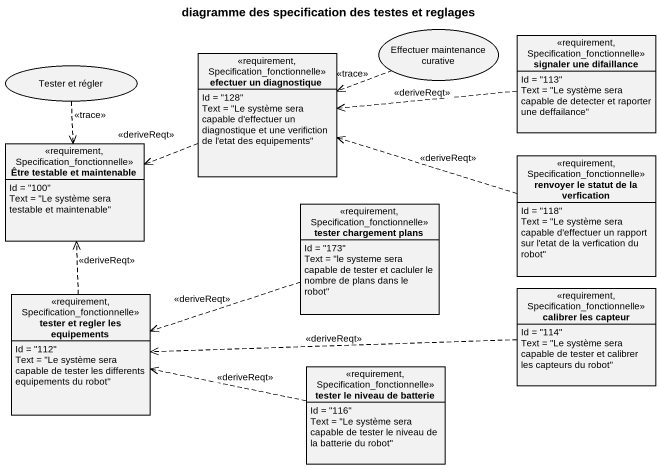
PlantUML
@startuml
title diagramme des specification des testes et reglages
allowmixing
hide circle
hide empty members
usecase "Effectuer maintenance curative" as Effectuer_maintenance
class "signaler une difaillance" as signaler_une_difaillance <<requirement, Specification_fonctionnelle>> {
  Id = "113"
  Text = "Le système sera capable de detecter et raporter une deffailance"
}
usecase "Tester et régler" as Tester_et_régler
class "efectuer un diagnostique" as efectuer_un_diagnostique <<requirement, Specification_fonctionnelle>> {
  Id = "128"
  Text = "Le système sera capable d'effectuer un diagnostique et une verifiction de l'etat des equipements"
}
class "Être testable et maintenable" as Être_testable_et_maintenable <<requirement, Specification_fonctionnelle>> {
  Id = "100"
  Text = "Le système sera testable et maintenable"
}
class "renvoyer le statut de la verfication" as renvoyer_le_statut_de_la <<requirement, Specification_fonctionnelle>> {
  Id = "118"
  Text = "Le système sera capable d'effectuer un rapport sur l'etat de la verfication du robot"
}
class "tester chargement plans" as tester_chargement_plans <<requirement, Specification_fonctionnelle>> {
  Id = "173"
  Text = "le systeme sera capable de tester et cacluler le nombre de plans dans le robot"
}
class "tester et regler les equipements" as tester_et_regler_les <<requirement, Specification_fonctionnelle>> {
  Id = "112"
  Text = "Le système sera capable de tester les differents equipements du robot"
}
class "calibrer les capteur" as calibrer_les_capteur <<requirement, Specification_fonctionnelle>> {
  Id = "114"
  Text = "Le système sera capable de tester et calibrer les capteurs du robot"
}
class "tester le niveau de batterie" as tester_le_niveau_de_batterie <<requirement, Specification_fonctionnelle>> {
  Id = "116"
  Text = "Le système sera capable de tester le niveau de la batterie du robot"
}
Effectuer_maintenance .left.> efectuer_un_diagnostique : <<trace>>
signaler_une_difaillance .left.> efectuer_un_diagnostique : <<deriveReqt>>
Tester_et_régler ..> Être_testable_et_maintenable : <<trace>>
efectuer_un_diagnostique .left.> Être_testable_et_maintenable : <<deriveReqt>>
renvoyer_le_statut_de_la .left.> efectuer_un_diagnostique : <<deriveReqt>>
tester_chargement_plans .left.> tester_et_regler_les : <<deriveReqt>>
tester_et_regler_les .up.> Être_testable_et_maintenable : <<deriveReqt>>
calibrer_les_capteur .left.> tester_et_regler_les : <<deriveReqt>>
tester_le_niveau_de_batterie .left.> tester_et_regler_les : <<deriveReqt>>
@enduml
